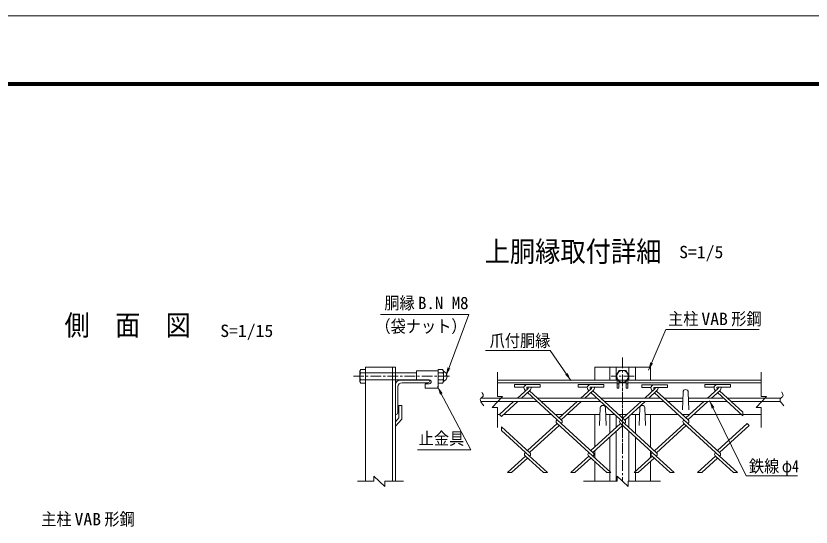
# Model space of a CAD drawing. Units: millimetres, scale not verified, with parts at other scales. Extents: x -4455 to 4455, y -3150 to 3150.
# Drawn here: x -21 to 2766, y 1359 to 3150 of the extents above; entities that cross this region are included whole.
import ezdxf
from ezdxf.enums import TextEntityAlignment as Align

# ---------------------------------------------------------------- set-up
doc = ezdxf.new("R2010")
doc.units = ezdxf.units.MM
doc.header["$LTSCALE"] = 30
doc.linetypes.add('DASHED', pattern=[7.5, 6, -1.5])
doc.linetypes.add('USER2', pattern=[2, 1.25, -0.25, 0.25, -0.25])
for name, color, linetype, lineweight in [('0-4_6文字', 3, 'Continuous', 9), ('0-C_7詳細', 7, 'Continuous', 18), ('0-E_D-TTL', 7, 'Continuous', 9)]:
    doc.layers.add(name, color=color, linetype=linetype, lineweight=lineweight)
doc.styles.add('ＭＳ ゴシック', font='')
doc.styles.get('ＭＳ ゴシック').set_extended_font_data('MS Gothic')

msp = doc.modelspace()

# ---------------------------------------------------------------- linework, layer by layer
at = {"layer": '0-C_7詳細', "color": 1, "linetype": 'USER2'}
for p, q in [((2104.89, 1953.21), (2104.89, 1519.27)), ((1498.78, 1887.06), (1162.53, 1887.06)), ((2145.18, 1887.06), (2064.54, 1887.06)), ((2104.89, 1888.61), (2104.89, 1623.03))]:
    msp.add_line(p, q, dxfattribs=at)
at = {"layer": '0-C_7詳細', "lineweight": 9}
for p, q in [((1184.9, 1904.82), (1188.22, 1910.58)), ((1184.9, 1869.3), (1184.9, 1904.82)), ((1186.96, 1899.06), (1204.1, 1899.06)), ((1188.22, 1910.58), (1204.1, 1910.58)), ((1204.1, 1918.71), (1204.1, 1519.27)), ((1309.1, 1918.71), (1204.1, 1918.71)), ((1204.1, 1863.54), (1204.1, 1910.58)), ((1298.6, 1918.71), (1298.6, 1519.27)), ((1309.1, 1918.71), (1309.1, 1519.27)), ((1309.1, 1899.06), (1383.53, 1899.06)), ((1383.53, 1906.02), (1458.53, 1906.02)), ((1383.53, 1906.02), (1383.53, 1874.52)), ((1458.53, 1863.54), (1458.53, 1910.58)), ((1474.4, 1910.58), (1458.53, 1910.58)), ((1458.53, 1906.02), (1458.53, 1846.02)), ((1475.67, 1899.06), (1458.53, 1899.06)), ((1477.73, 1904.82), (1474.4, 1910.58)), ((1477.73, 1869.3), (1477.73, 1904.82)), ((2007.39, 1918.71), (2202.39, 1918.71)), ((2007.39, 1918.71), (2007.39, 1873.71)), ((2059.89, 1918.71), (2059.89, 1873.71)), ((2082.39, 1918.71), (2082.39, 1873.71)), ((2127.39, 1918.71), (2127.39, 1873.71)), ((2149.89, 1918.71), (2149.89, 1873.71)), ((2202.39, 1918.71), (2202.39, 1873.71)), ((1184.9, 1869.3), (1188.22, 1863.54)), ((1186.96, 1875.06), (1204.1, 1875.06)), ((1309.1, 1875.06), (1383.53, 1875.06)), ((1324.1, 1873.71), (1429.1, 1873.71)), ((1383.53, 1874.52), (1427.78, 1874.52)), ((1429.1, 1873.71), (1429.1, 1870.71)), ((1475.67, 1875.06), (1458.53, 1875.06)), ((1477.73, 1869.3), (1474.4, 1863.54)), ((1666.38, 1873.71), (2086.14, 1873.71)), ((2239.89, 1873.71), (1969.89, 1873.71)), ((2086.14, 1878.8), (2086.14, 1846.02)), ((2088.61, 1874.52), (2086.14, 1874.52)), ((2089.08, 1873.71), (2120.7, 1873.71)), ((2092.14, 1868.4), (2092.14, 1846.02)), ((2121.17, 1874.52), (2123.64, 1874.52)), ((2123.64, 1878.8), (2123.64, 1846.02)), ((2123.64, 1873.71), (2590.97, 1873.71)), ((1188.22, 1863.54), (1204.1, 1863.54)), ((1309.1, 1753.71), (1309.1, 1858.71)), ((1318.1, 1759.71), (1318.1, 1849.71)), ((1333.1, 1864.71), (1423.1, 1864.71)), ((1413.53, 1861.02), (1413.53, 1846.02)), ((1413.53, 1861.02), (1427.78, 1861.02)), ((1413.53, 1846.02), (1458.53, 1846.02)), ((1474.4, 1863.54), (1458.53, 1863.54)), ((1666.38, 1864.71), (2086.14, 1864.71)), ((2092.14, 1861.02), (2086.14, 1861.02)), ((2092.14, 1846.02), (2086.14, 1846.02)), ((2092.14, 1864.71), (2117.64, 1864.71)), ((2117.64, 1861.02), (2123.64, 1861.02)), ((2123.64, 1864.71), (2590.97, 1864.71)), ((2314.76, 1770.21), (2317.01, 1831.71)), ((2337.26, 1770.21), (2335.01, 1831.71)), ((1331.6, 1785.12), (1321.1, 1785.12)), ((1321.1, 1785.12), (1321.1, 1741.21)), ((1331.6, 1785.12), (1331.6, 1737.17)), ((1608.08, 1798.71), (1806.08, 1798.71)), ((1608.62, 1810.71), (1792.99, 1810.71)), ((1807.2, 1810.71), (2015.01, 1810.71)), ((1820.29, 1798.71), (2028.11, 1798.71)), ((2029.22, 1810.71), (2237.04, 1810.71)), ((2042.32, 1798.71), (2250.14, 1798.71)), ((2251.25, 1810.71), (2316.24, 1810.71)), ((2264.35, 1798.71), (2315.8, 1798.71)), ((2335.78, 1810.71), (2459.07, 1810.71)), ((2336.22, 1798.71), (2472.17, 1798.71)), ((2473.28, 1810.71), (2659.17, 1810.71)), ((2486.38, 1798.71), (2658.64, 1798.71)), ((2024.64, 1714.71), (2026.89, 1776.21)), ((2047.14, 1714.71), (2044.89, 1776.21)), ((2162.64, 1714.71), (2164.89, 1776.21)), ((2185.14, 1714.71), (2182.89, 1776.21)), ((1309.1, 1753.71), (1312.1, 1753.71)), ((1309.1, 1727.89), (1321.1, 1741.21)), ((1309.1, 1712.2), (1331.6, 1737.17)), ((1666.38, 1753.71), (1674.29, 1753.71)), ((1688.5, 1753.71), (1855.19, 1753.71)), ((1869.4, 1753.71), (1896.32, 1753.71)), ((1910.53, 1753.71), (2026.06, 1753.71)), ((2007.39, 1753.71), (2007.39, 1639.01)), ((2045.71, 1753.71), (2077.22, 1753.71)), ((2059.89, 1753.71), (2059.89, 1687.12)), ((2082.39, 1748.97), (2082.39, 1707.73)), ((2091.43, 1753.71), (2120.49, 1753.71)), ((2127.39, 1747.01), (2127.39, 1707.73)), ((2134.7, 1753.71), (2164.06, 1753.71)), ((2149.89, 1753.71), (2149.89, 1687.12)), ((2183.71, 1753.71), (2299.25, 1753.71)), ((2202.39, 1753.71), (2202.39, 1639.01)), ((2313.46, 1753.71), (2340.37, 1753.71)), ((2354.58, 1753.71), (2521.27, 1753.71)), ((2526.38, 1753.71), (2590.97, 1753.71)), ((2059.89, 1674.1), (2059.89, 1553.11)), ((2082.39, 1694.71), (2082.39, 1519.27)), ((2127.39, 1694.71), (2127.39, 1519.27)), ((2149.89, 1674.1), (2149.89, 1553.11)), ((2007.39, 1625.99), (2007.39, 1601.22)), ((2202.39, 1625.99), (2202.39, 1601.22)), ((2007.39, 1588.2), (2007.39, 1519.27)), ((2202.39, 1588.2), (2202.39, 1519.27)), ((1841.75, 1549.55), (1827.54, 1549.55)), ((2059.89, 1551.09), (2059.89, 1519.27)), ((2149.89, 1551.09), (2149.89, 1519.27))]:
    msp.add_line(p, q, dxfattribs=at)
at = {"layer": '0-C_7詳細', "color": 3, "linetype": 'DASHED'}
for p, q in [((1204.1, 1899.06), (1309.1, 1899.06)), ((1204.1, 1875.06), (1309.1, 1875.06))]:
    msp.add_line(p, q, dxfattribs=at)
at = {"layer": '0-C_7詳細', "color": 4}
for p, q in [((1666.38, 1816.14), (1666.38, 1901.72)), ((2590.97, 1816.14), (2590.97, 1901.72)), ((1684.38, 1816.14), (1648.38, 1777.37)), ((1666.38, 1816.14), (1684.38, 1816.14)), ((1666.38, 1777.37), (1648.38, 1777.37)), ((1666.38, 1777.37), (1666.38, 1707.18)), ((2590.97, 1777.37), (2572.97, 1777.37)), ((2590.97, 1777.37), (2590.97, 1707.18)), ((1232.9, 1519.27), (1232.9, 1537.27)), ((1271.67, 1501.27), (1232.9, 1537.27)), ((2124.27, 1501.27), (2085.5, 1537.27)), ((2085.5, 1519.27), (2085.5, 1537.27)), ((1232.9, 1519.27), (1176.33, 1519.27)), ((1271.67, 1519.27), (1336.94, 1519.27)), ((1271.67, 1519.27), (1271.67, 1501.27)), ((2085.5, 1519.27), (1967.7, 1519.27)), ((2124.27, 1519.27), (2238.21, 1519.27)), ((2124.27, 1519.27), (2124.27, 1501.27))]:
    msp.add_line(p, q, dxfattribs=at)
at = {"layer": '0-C_7詳細', "color": 3}
for p, q in [((1726.84, 1858.75), (1726.84, 1849.15)), ((1772.28, 1858.75), (1726.84, 1858.75)), ((1759.65, 1849.15), (1726.84, 1849.15)), ((1773.9, 1844.98), (1736.49, 1810.71)), ((1771.84, 1843.1), (1769.79, 1844.98)), ((1771.41, 1858.75), (1816.84, 1858.75)), ((1771.41, 1849.15), (1816.84, 1849.15)), ((1772.28, 1849.15), (1771.41, 1849.15)), ((1771.84, 1843.1), (1773.9, 1844.98)), ((1816.84, 1858.75), (1816.84, 1849.15)), ((1994.31, 1858.75), (1948.87, 1858.75)), ((1948.87, 1858.75), (1948.87, 1849.15)), ((1981.68, 1849.15), (1948.87, 1849.15)), ((1995.93, 1844.98), (1958.52, 1810.71)), ((1993.87, 1843.1), (1991.82, 1844.98)), ((1993.44, 1858.75), (2038.87, 1858.75)), ((1993.44, 1849.15), (2038.87, 1849.15)), ((1994.31, 1849.15), (1993.44, 1849.15)), ((2038.87, 1858.75), (2038.87, 1849.15)), ((2171.97, 1857.77), (2171.97, 1848.17)), ((2217.41, 1857.77), (2171.97, 1857.77)), ((2204.78, 1848.17), (2171.97, 1848.17)), ((2219.03, 1844), (2182.69, 1810.71)), ((2216.97, 1842.12), (2214.91, 1844)), ((2216.54, 1857.77), (2261.97, 1857.77)), ((2216.54, 1848.17), (2261.97, 1848.17)), ((2217.41, 1848.17), (2216.54, 1848.17)), ((2261.97, 1857.77), (2261.97, 1848.17)), ((2438.36, 1858.75), (2392.93, 1858.75)), ((2392.93, 1858.75), (2392.93, 1849.15)), ((2425.74, 1849.15), (2392.93, 1849.15)), ((2439.99, 1844.98), (2402.58, 1810.71)), ((2437.93, 1843.1), (2435.87, 1844.98)), ((2437.49, 1858.75), (2482.93, 1858.75)), ((2437.49, 1849.15), (2482.93, 1849.15)), ((2438.36, 1849.15), (2437.49, 1849.15)), ((2482.93, 1858.75), (2482.93, 1849.15)), ((1780.39, 1837.91), (1750.7, 1810.71)), ((1764.74, 1836.59), (1763.3, 1837.91)), ((1889.96, 1721.84), (1771.84, 1830.08)), ((1778.95, 1836.59), (1780.39, 1837.91)), ((1891.03, 1733.88), (1778.95, 1836.59)), ((2002.42, 1837.91), (1972.73, 1810.71)), ((1986.77, 1836.59), (1985.33, 1837.91)), ((2111.99, 1721.84), (1993.87, 1830.08)), ((2113.06, 1733.88), (2000.98, 1836.59)), ((2225.51, 1836.92), (2196.9, 1810.71)), ((2209.87, 1835.61), (2208.43, 1836.92)), ((2335.09, 1720.86), (2216.97, 1829.1)), ((2336.16, 1732.9), (2224.08, 1835.61)), ((2446.47, 1837.91), (2416.79, 1810.71)), ((2430.82, 1836.59), (2429.39, 1837.91)), ((2526.38, 1749.03), (2437.93, 1830.08)), ((2526.38, 1762.05), (2445.03, 1836.59)), ((1723.4, 1798.71), (1674.29, 1753.71)), ((1945.43, 1798.71), (1882.86, 1741.37)), ((1959.64, 1798.71), (1889.96, 1734.86)), ((2169.6, 1798.71), (2105.96, 1740.39)), ((2183.81, 1798.71), (2113.06, 1733.88)), ((2389.48, 1798.71), (2326.91, 1741.37)), ((2403.69, 1798.71), (2334.02, 1734.86)), ((2526.38, 1762.05), (2526.38, 1749.03)), ((1875.75, 1734.86), (1874.68, 1733.88)), ((1875.75, 1734.86), (1874.68, 1733.88)), ((2002.05, 1619.14), (1875.75, 1734.86)), ((1891.03, 1733.88), (1882.86, 1741.37)), ((2097.78, 1734.86), (2096.71, 1733.88)), ((2097.78, 1734.86), (2096.71, 1733.88)), ((2224.08, 1619.14), (2097.78, 1734.86)), ((2319.81, 1734.86), (2318.74, 1733.88)), ((2319.81, 1734.86), (2318.74, 1733.88)), ((2446.1, 1619.14), (2319.81, 1734.86)), ((1780.02, 1619.14), (1680.39, 1710.43)), ((1680.39, 1697.41), (1680.39, 1710.43)), ((1875.75, 1721.84), (1771.84, 1626.63)), ((1882.86, 1715.33), (1778.95, 1620.12)), ((1986.77, 1620.12), (1874.68, 1722.82)), ((1891.03, 1722.82), (1889.96, 1721.84)), ((2097.78, 1721.84), (1993.87, 1626.63)), ((2104.89, 1715.33), (2000.98, 1620.12)), ((2223.01, 1607.1), (2096.71, 1722.82)), ((2113.06, 1722.82), (2111.99, 1721.84)), ((2320.88, 1720.86), (2216.97, 1625.65)), ((2327.99, 1714.35), (2224.08, 1619.13)), ((2326.91, 1715.33), (2318.74, 1722.82)), ((2445.03, 1607.1), (2318.74, 1722.82)), ((2335.09, 1722.82), (2334.02, 1721.84)), ((2335.09, 1722.82), (2334.02, 1721.84)), ((2541.84, 1721.84), (2437.93, 1626.63)), ((2548.94, 1715.33), (2445.03, 1620.12)), ((2541.84, 1721.84), (2548.94, 1715.33)), ((1764.74, 1620.12), (1680.39, 1697.41)), ((1764.74, 1620.12), (1763.67, 1619.14)), ((1764.74, 1620.12), (1763.67, 1619.14)), ((1841.75, 1549.55), (1764.74, 1620.12)), ((1780.02, 1619.14), (1771.84, 1626.63)), ((1986.77, 1620.12), (1985.7, 1619.14)), ((1986.77, 1620.12), (1985.7, 1619.14)), ((2063.78, 1549.55), (1986.77, 1620.12)), ((2002.05, 1619.14), (1993.87, 1626.63)), ((2208.8, 1620.12), (2207.73, 1619.14)), ((2208.8, 1620.12), (2207.73, 1619.14)), ((2430.82, 1620.12), (2429.75, 1619.14)), ((2430.82, 1620.12), (2429.75, 1619.14)), ((1764.74, 1607.1), (1701.94, 1549.55)), ((1771.84, 1600.58), (1716.15, 1549.55)), ((1827.54, 1549.55), (1763.67, 1608.08)), ((1780.02, 1608.08), (1778.95, 1607.1)), ((1986.77, 1607.1), (1923.97, 1549.55)), ((1993.87, 1600.58), (1938.18, 1549.55)), ((2049.57, 1549.55), (1985.7, 1608.08)), ((2002.05, 1608.08), (2000.98, 1607.1)), ((2208.8, 1607.1), (2146, 1549.55)), ((2215.9, 1600.58), (2160.21, 1549.55)), ((2271.59, 1549.55), (2207.73, 1608.08)), ((2215.9, 1600.58), (2207.73, 1608.08)), ((2224.08, 1608.08), (2223.01, 1607.1)), ((2224.08, 1608.08), (2223.01, 1607.1)), ((2285.8, 1549.55), (2223.01, 1607.1)), ((2430.82, 1607.1), (2368.03, 1549.55)), ((2493.62, 1549.55), (2429.75, 1608.08)), ((2437.93, 1600.58), (2429.75, 1608.08)), ((2446.1, 1608.08), (2445.03, 1607.1)), ((2446.1, 1608.08), (2445.03, 1607.1)), ((2507.83, 1549.55), (2445.03, 1607.1)), ((1716.15, 1549.55), (1701.94, 1549.55)), ((1938.18, 1549.55), (1923.97, 1549.55)), ((2063.78, 1549.55), (2049.57, 1549.55)), ((2160.21, 1549.55), (2146, 1549.55)), ((2285.8, 1549.55), (2271.59, 1549.55)), ((2507.83, 1549.55), (2493.62, 1549.55))]:
    msp.add_line(p, q, dxfattribs=at)
at = {"layer": '0-C_7詳細', "color": 1}
for points in [[(1256.24, 2103.48), (1566.3, 2103.48), (1486.39, 1890.09)], [(2583.94, 2050.62), (2256.66, 2050.62), (2196, 1908.53)], [(1624.57, 1978.16), (1851.61, 1978.16), (1923.79, 1872.63)], [(1386.98, 1629.79), (1573.33, 1629.79), (1457.06, 1850.29)]]:
    msp.add_lwpolyline(points, dxfattribs=at)
at = {"layer": '0-C_7詳細', "color": 3}
msp.add_lwpolyline([(2081.37, 1887.06), (2093.13, 1907.43), (2116.65, 1907.43), (2128.41, 1887.06), (2116.65, 1866.69), (2093.13, 1866.69)], close=True, dxfattribs=at)
at = {"layer": '0-C_7詳細', "lineweight": 9}
for points in [[(2117.64, 1868.4), (2117.64, 1846.02), (2123.64, 1846.02)], [(2718.41, 1538.58), (2538.34, 1538.58), (2410.05, 1801.32)]]:
    msp.add_lwpolyline(points, dxfattribs=at)
at = {"layer": '0-C_7詳細', "color": 4}
for points in [[(1611.81, 1831.98), (1612.13, 1831.59), (1614.79, 1827.39), (1616.35, 1823.63), (1616.83, 1820.32), (1616.2, 1817.44), (1614.48, 1815.01), (1611.66, 1813.02), (1608.83, 1811.01), (1607.08, 1808.53), (1606.4, 1805.58), (1606.79, 1802.14), (1608.26, 1798.24), (1610.8, 1793.85), (1614.41, 1789), (1619.1, 1783.66)], [(2590.97, 1816.14), (2608.97, 1816.14), (2572.97, 1777.37)], [(2662.37, 1831.98), (2662.68, 1831.59), (2665.34, 1827.39), (2666.91, 1823.63), (2667.38, 1820.32), (2666.76, 1817.44), (2665.03, 1815.01), (2662.22, 1813.02), (2659.39, 1811.01), (2657.64, 1808.53), (2656.95, 1805.58), (2657.35, 1802.14), (2658.81, 1798.24), (2661.35, 1793.85), (2664.97, 1789), (2669.66, 1783.66)]]:
    msp.add_lwpolyline(points, dxfattribs=at)
at = {"layer": '0-C_7詳細', "color": 3}
for points in [[(1737.61, 1798.71), (1680.39, 1746.28), (1674.29, 1753.71)], [(2437.93, 1600.58), (2382.24, 1549.55), (2368.03, 1549.55)]]:
    msp.add_lwpolyline(points, dxfattribs=at)
msp.add_circle((2104.89, 1887.06), 20.4, dxfattribs=at)
at = {"layer": '0-C_7詳細', "lineweight": 9}
for centre, radius, start, end in [((1193.99, 1904.82), 9.09, 180, 219.3382), ((1220.9, 1887.06), 36, 160.52878, 199.47122), ((1468.64, 1904.82), 9.09, 320.6618, 0), ((1441.73, 1887.06), 36, 340.52878, 19.47122), ((1470.91, 1887.06), 19.02, 291.00774, 68.99226), ((1193.99, 1869.3), 9.09, 140.6618, 180), ((1324.1, 1858.71), 15, 90, 180), ((1423.1, 1870.71), 6, 270, 0), ((1427.78, 1867.77), 6.75, 270, 90), ((1468.64, 1869.3), 9.09, 0, 39.3382), ((1333.1, 1849.71), 15, 90, 180), ((2326.01, 1831.71), 9, 0, 180), ((2035.89, 1776.21), 9, 0, 180), ((2173.89, 1776.21), 9, 0, 180), ((1312.1, 1759.71), 6, 270, 0)]:
    msp.add_arc(centre, radius, start, end, dxfattribs=at)
at = {"layer": '0-C_7詳細', "color": 3}
for centre, radius, start, end in [((1771.41, 1846.75), 12, 90, 227.5), ((1771.41, 1846.75), 2.4, 90, 227.5), ((1772.28, 1846.75), 2.4, 312.5, 90), ((1772.28, 1846.75), 12, 312.5, 11.53696), ((1993.44, 1846.75), 12, 90, 227.5), ((1993.44, 1846.75), 2.4, 90, 227.5), ((1994.31, 1846.75), 2.4, 312.5, 90), ((1994.31, 1846.75), 12, 312.5, 11.53696), ((2216.54, 1845.77), 12, 90, 227.5), ((2216.54, 1845.77), 2.4, 90, 227.5), ((2217.41, 1845.77), 2.4, 312.5, 90), ((2217.41, 1845.77), 12, 312.5, 11.53696), ((2437.49, 1846.75), 12, 90, 227.5), ((2437.49, 1846.75), 2.4, 90, 227.5), ((2438.36, 1846.75), 2.4, 312.5, 90), ((2438.36, 1846.75), 12, 312.5, 11.53696), ((1879.75, 1728.35), 7.5, 132.5, 227.5), ((1885.97, 1728.35), 7.5, 312.5, 47.5), ((2101.78, 1728.35), 7.5, 132.5, 227.5), ((2108, 1728.35), 7.5, 312.5, 47.5), ((2323.81, 1728.35), 7.5, 132.5, 227.5), ((2330.02, 1728.35), 7.5, 312.5, 47.5), ((1768.74, 1613.61), 7.5, 132.5, 227.5), ((1774.95, 1613.61), 7.5, 312.5, 47.5), ((1990.76, 1613.61), 7.5, 132.5, 227.5), ((1996.98, 1613.61), 7.5, 312.5, 47.5), ((2212.79, 1613.61), 7.5, 132.5, 227.5), ((2219.01, 1613.61), 7.5, 312.5, 47.5), ((2434.82, 1613.61), 7.5, 132.5, 227.5), ((2441.04, 1613.61), 7.5, 312.5, 47.5)]:
    msp.add_arc(centre, radius, start, end, dxfattribs=at)
at = {"layer": '0-C_7詳細', "color": 1}
for points in [[(2195.21, 1906.69), (2202.2, 1936.33), (2211.78, 1932.24)], [(1485.69, 1888.22), (1491.33, 1918.14), (1501.09, 1914.49)], [(1924.92, 1870.98), (1903.68, 1892.8), (1912.28, 1898.69)], [(1456.13, 1852.05), (1474.73, 1827.95), (1465.51, 1823.09)]]:
    msp.add_solid(points, dxfattribs=at)
at = {"layer": '0-C_7詳細'}
msp.add_solid([(2409.17, 1803.12), (2427.02, 1778.45), (2417.66, 1773.88)], dxfattribs=at)
at = {"layer": '0-E_D-TTL', "color": 2, "lineweight": 18}
msp.add_lwpolyline([(-4454.63, 3150.21), (4455.07, 3150.21), (4455.07, -3150.21), (-4454.63, -3150.21)], close=True, dxfattribs=at)
at = {"layer": '0-E_D-TTL'}
for points in [[(-4168.25, 2916.87), (4168.68, 2916.87), (4168.68, -2916.87), (-4168.25, -2916.87)], [(-4165.59, 2914.21), (4166.03, 2914.21), (4166.03, -2914.21), (-4165.59, -2914.21)], [(-4162.94, 2911.56), (4163.38, 2911.56), (4163.38, -2911.56), (-4162.94, -2911.56)], [(-4160.29, 2908.91), (4160.73, 2908.91), (4160.73, -2908.91), (-4160.29, -2908.91)], [(-4157.64, 2906.26), (4158.08, 2906.26), (4158.08, -2906.26), (-4157.64, -2906.26)]]:
    msp.add_lwpolyline(points, close=True, dxfattribs=at)

# ---------------------------------------------------------------- texts
at = {"layer": '0-4_6文字', "color": 7, "style": 'ＭＳ ゴシック', "width": 0.9}
msp.add_text('側\u3000面\u3000図', height=72.14, dxfattribs=at).set_placement((149.78, 2008.45), align=Align.BOTTOM_LEFT)
at = {"layer": '0-4_6文字', "style": 'ＭＳ ゴシック'}
for s, width, p in [('S=1/15', 1.05, (695.37, 2011.9)), ('主柱', 0.9, (68.08, 1352)), ('VAB', 1.05, (184.75, 1351.82)), ('形鋼', 0.9, (289.31, 1352))]:
    msp.add_text(s, height=43.33, dxfattribs=dict(at, width=width)).set_placement(p, align=Align.BOTTOM_LEFT)
at = {"layer": '0-C_7詳細', "style": 'ＭＳ ゴシック', "width": 0.9}
msp.add_text('上胴縁取付詳細', height=72.14, dxfattribs=at).set_placement((1621.41, 2266.95), align=Align.BOTTOM_LEFT)
at = {"layer": '0-C_7詳細', "color": 3, "style": 'ＭＳ ゴシック'}
for s, width, p in [('S=1/5', 1.05, (2303.33, 2287.9)), ('胴縁', 0.9, (1270.46, 2109.51)), ('（袋ナット）', 0.9, (1239.07, 2027.66)), ('主柱', 0.9, (2264.5, 2053.85)), ('VAB', 1.05, (2381.17, 2053.67)), ('形鋼', 0.9, (2485.73, 2053.85)), ('爪付胴縁', 0.9, (1639.29, 1977.49)), ('止金具', 0.9, (1390.86, 1634.63)), ('鉄線', 0.9, (2547.8, 1537.56)), ('φ4', 0.8, (2663.1, 1537.56))]:
    msp.add_text(s, height=43.33, dxfattribs=dict(at, width=width)).set_placement(p, align=Align.BOTTOM_LEFT)
msp.add_text('B.N M8', height=43.33, dxfattribs=at).set_placement((1388.3, 2109.51), align=Align.BOTTOM_LEFT)

doc.saveas('drawing.dxf')
